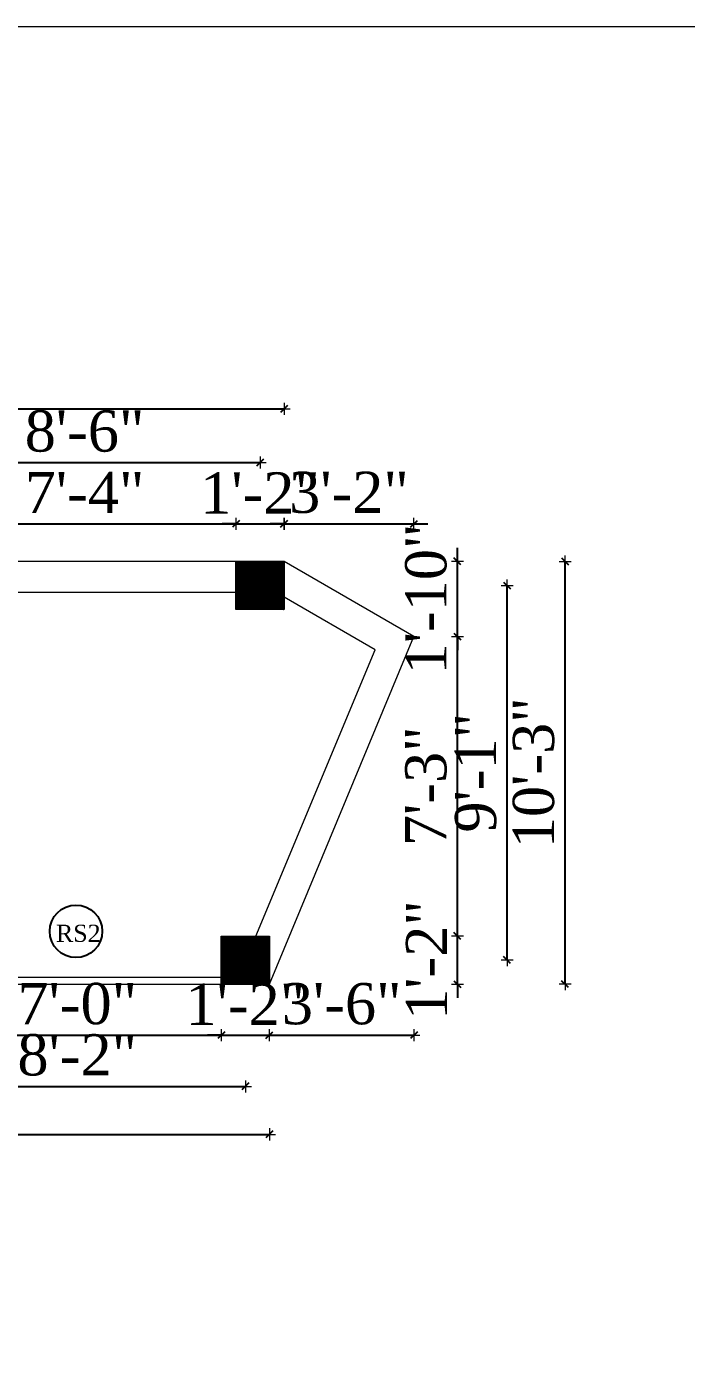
# Model space of a CAD drawing. Header units: inches. Extents: x 2 to 197762, y -33236 to 9.
# Drawn here: x 44683.2 to 44875.3, y -2831.4 to -2446.2 of the extents above; entities that cross this region are included whole.
import ezdxf

# ---------------------------------------------------------------- set-up
doc = ezdxf.new("R2010")
doc.units = ezdxf.units.IN
doc.header["$LTSCALE"] = 5
doc.header["$MEASUREMENT"] = 0
for name, color, linetype, lineweight in [('A-WALL', 7, 'Continuous', 9), ('Dimension', 7, 'Continuous', 18), ('ele1', 21, 'Continuous', 20)]:
    doc.layers.add(name, color=color, linetype=linetype, lineweight=lineweight)
doc.layers.add('dim line', color=7, linetype='Continuous', lineweight=15, true_color=0xfab2b2)
doc.layers.add('TEXT', color=6, linetype='Continuous')
doc.styles.add('ordinary', font='times.ttf')
doc.dimstyles.new('Copy of 96', dxfattribs={"dimtxt": 7, "dimasz": 4, "dimexe": 0.5, "dimexo": 0.5, "dimgap": 3, "dimtad": 1, "dimdec": 1, "dimzin": 11, "dimdsep": 46, "dimlunit": 4, "dimtxsty": 'ordinary', "dimblk": 'OBLIQUE', "dimcen": 0.09, "dimse1": 1, "dimse2": 1, "dimclrt": 6, "dimazin": 0, "dimtfac": 1, "dimtdec": 1, "dimtix": 1, "dimtmove": 2, "dimatfit": 3, "dimldrblk": 'leader', "dimfxl": 0.5, "dimfxlon": 1, "dimtolj": 1, "dimtzin": 0, "dimarcsym": 0})
pattern_1 = [(45, (18280.62599, 1062.78291), (-0.08838834765, 0.08838834765), [])]

# ---------------------------------------------------------------- blocks, each defined once
blk = doc.blocks.new('oblique')
at = {"color": 0, "lineweight": -2}
blk.add_line((0.25, 0.25), (-0.25, -0.25), dxfattribs=at)
at = {"layer": 'dim line', "lineweight": 9}
for p, q in [((-0.4375, 0), (0.4375, 0)), ((0, 0.4375), (0, -0.4375))]:
    blk.add_line(p, q, dxfattribs=at)
blk = doc.blocks.new('*D104')
at = {"layer": 'A-WALL', "color": 0, "lineweight": -2, "ltscale": 5, "transparency": 16777216}
blk.add_line((44656.01, -2739.69), (44739.88, -2739.69), dxfattribs=at)
at = {"layer": 'Defpoints', "color": 0, "ltscale": 5, "transparency": 16777216}
for p in [(44656.01, -2724.82), (44739.88, -2724.82), (44739.88, -2739.69)]:
    blk.add_point(p, dxfattribs=at)
at = {"layer": 'A-WALL', "color": 0, "lineweight": -2, "ltscale": 5, "transparency": 16777216, "xscale": 4, "yscale": 4, "zscale": 4, "rotation": 180}
blk.add_blockref('oblique', (44656.01, -2739.69), dxfattribs=at)
at = {"layer": 'A-WALL', "color": 0, "lineweight": -2, "ltscale": 5, "transparency": 16777216, "xscale": 4, "yscale": 4, "zscale": 4}
blk.add_blockref('oblique', (44739.88, -2739.69), dxfattribs=at)
at = {"layer": 'A-WALL', "color": 6, "ltscale": 5, "transparency": 16777216, "insert": (44697.95, -2730.57), "char_height": 12, "attachment_point": 5, "style": 'ordinary'}
blk.add_mtext('\\A1;7\'-0"', dxfattribs=at)
blk = doc.blocks.new('_OBLIQUE')
at = {"color": 0, "linetype": 'ByBlock'}
blk.add_line((-0.5, -0.5), (0.5, 0.5), dxfattribs=at)
blk = doc.blocks.new('leader')
at = {"layer": 'Dimension'}
for p, q in [((0, -4.328), (0, 4.328)), ((-4.424, 0), (4.424, 0))]:
    blk.add_line(p, q, dxfattribs=at)
blk = doc.blocks.new('*D105')
at = {"layer": 'A-WALL', "color": 0, "lineweight": -2, "ltscale": 5, "transparency": 16777216}
for p, q in [((44739.88, -2739.69), (44735.88, -2739.69)), ((44739.88, -2739.69), (44753.88, -2739.69)), ((44753.88, -2739.69), (44757.88, -2739.69))]:
    blk.add_line(p, q, dxfattribs=at)
at = {"layer": 'Defpoints', "color": 0, "ltscale": 5, "transparency": 16777216}
for p in [(44739.88, -2724.82), (44753.88, -2724.82), (44753.88, -2739.69)]:
    blk.add_point(p, dxfattribs=at)
at = {"layer": 'A-WALL', "color": 0, "lineweight": -2, "ltscale": 5, "transparency": 16777216, "xscale": 4, "yscale": 4, "zscale": 4}
blk.add_blockref('oblique', (44739.88, -2739.69), dxfattribs=at)
at = {"layer": 'A-WALL', "color": 0, "lineweight": -2, "ltscale": 5, "transparency": 16777216, "xscale": 4, "yscale": 4, "zscale": 4, "rotation": 180}
blk.add_blockref('oblique', (44753.88, -2739.69), dxfattribs=at)
at = {"layer": 'A-WALL', "color": 6, "ltscale": 5, "transparency": 16777216, "insert": (44746.88, -2730.69), "char_height": 12, "attachment_point": 5, "style": 'ordinary'}
blk.add_mtext('\\A1;1\'-2"', dxfattribs=at)
blk = doc.blocks.new('*D108')
at = {"layer": 'A-WALL', "color": 0, "lineweight": -2, "ltscale": 5, "transparency": 16777216}
blk.add_line((44649.01, -2754.59), (44746.88, -2754.59), dxfattribs=at)
at = {"layer": 'Defpoints', "color": 0, "ltscale": 5, "transparency": 16777216}
for p in [(44649.01, -2717.82), (44746.88, -2717.82), (44746.88, -2754.59)]:
    blk.add_point(p, dxfattribs=at)
at = {"layer": 'A-WALL', "color": 0, "lineweight": -2, "ltscale": 5, "transparency": 16777216, "xscale": 4, "yscale": 4, "zscale": 4, "rotation": 180}
blk.add_blockref('oblique', (44649.01, -2754.59), dxfattribs=at)
at = {"layer": 'A-WALL', "color": 0, "lineweight": -2, "ltscale": 5, "transparency": 16777216, "xscale": 4, "yscale": 4, "zscale": 4}
blk.add_blockref('oblique', (44746.88, -2754.59), dxfattribs=at)
at = {"layer": 'A-WALL', "color": 6, "ltscale": 5, "transparency": 16777216, "insert": (44697.95, -2745.48), "char_height": 12, "attachment_point": 5, "style": 'ordinary'}
blk.add_mtext('\\A1;8\'-2"', dxfattribs=at)
blk = doc.blocks.new('*D69')
at = {"layer": 'A-WALL', "color": 0, "lineweight": -2, "ltscale": 5, "transparency": 16777216}
blk.add_line((44401.01, -2768.53), (44753.88, -2768.53), dxfattribs=at)
at = {"layer": 'Defpoints', "color": 0, "ltscale": 5, "transparency": 16777216}
for p in [(44401.01, -2724.82), (44753.88, -2724.82), (44753.88, -2768.53)]:
    blk.add_point(p, dxfattribs=at)
at = {"layer": 'A-WALL', "color": 0, "lineweight": -2, "ltscale": 5, "transparency": 16777216, "xscale": 4, "yscale": 4, "zscale": 4, "rotation": 180}
blk.add_blockref('oblique', (44401.01, -2768.53), dxfattribs=at)
at = {"layer": 'A-WALL', "color": 0, "lineweight": -2, "ltscale": 5, "transparency": 16777216, "xscale": 4, "yscale": 4, "zscale": 4}
blk.add_blockref('oblique', (44753.88, -2768.53), dxfattribs=at)
at = {"layer": 'A-WALL', "color": 6, "ltscale": 5, "transparency": 16777216, "insert": (44577.45, -2759.41), "char_height": 12, "attachment_point": 5, "style": 'ordinary'}
blk.add_mtext('\\A1;29\'-5"', dxfattribs=at)
blk = doc.blocks.new('*D117')
at = {"layer": 'A-WALL', "color": 0, "lineweight": -2, "ltscale": 5, "transparency": 16777216}
blk.add_line((44656.01, -2590.89), (44744.14, -2590.89), dxfattribs=at)
at = {"layer": 'Defpoints', "color": 0, "ltscale": 5, "transparency": 16777216}
for p in [(44744.14, -2590.89), (44656.01, -2601.83), (44744.14, -2601.83)]:
    blk.add_point(p, dxfattribs=at)
at = {"layer": 'A-WALL', "color": 0, "lineweight": -2, "ltscale": 5, "transparency": 16777216, "xscale": 4, "yscale": 4, "zscale": 4, "rotation": 180}
blk.add_blockref('oblique', (44656.01, -2590.89), dxfattribs=at)
at = {"layer": 'A-WALL', "color": 0, "lineweight": -2, "ltscale": 5, "transparency": 16777216, "xscale": 4, "yscale": 4, "zscale": 4}
blk.add_blockref('oblique', (44744.14, -2590.89), dxfattribs=at)
at = {"layer": 'A-WALL', "color": 6, "ltscale": 5, "transparency": 16777216, "insert": (44700.08, -2581.77), "char_height": 12, "attachment_point": 5, "style": 'ordinary'}
blk.add_mtext('\\A1;7\'-4"', dxfattribs=at)
blk = doc.blocks.new('*D118')
at = {"layer": 'A-WALL', "color": 0, "lineweight": -2, "ltscale": 5, "transparency": 16777216}
for p, q in [((44744.14, -2590.89), (44740.14, -2590.89)), ((44744.14, -2590.89), (44758.14, -2590.89)), ((44758.14, -2590.89), (44762.14, -2590.89))]:
    blk.add_line(p, q, dxfattribs=at)
at = {"layer": 'Defpoints', "color": 0, "ltscale": 5, "transparency": 16777216}
for p in [(44758.14, -2590.89), (44744.14, -2601.83), (44758.14, -2601.83)]:
    blk.add_point(p, dxfattribs=at)
at = {"layer": 'A-WALL', "color": 0, "lineweight": -2, "ltscale": 5, "transparency": 16777216, "xscale": 4, "yscale": 4, "zscale": 4}
blk.add_blockref('oblique', (44744.14, -2590.89), dxfattribs=at)
at = {"layer": 'A-WALL', "color": 0, "lineweight": -2, "ltscale": 5, "transparency": 16777216, "xscale": 4, "yscale": 4, "zscale": 4, "rotation": 180}
blk.add_blockref('oblique', (44758.14, -2590.89), dxfattribs=at)
at = {"layer": 'A-WALL', "color": 6, "ltscale": 5, "transparency": 16777216, "insert": (44751.14, -2581.89), "char_height": 12, "attachment_point": 5, "style": 'ordinary'}
blk.add_mtext('\\A1;1\'-2"', dxfattribs=at)
blk = doc.blocks.new('*D119')
at = {"layer": 'A-WALL', "color": 0, "lineweight": -2, "ltscale": 5, "transparency": 16777216}
for p, q in [((44758.14, -2590.89), (44754.14, -2590.89)), ((44758.14, -2590.89), (44795.95, -2590.89)), ((44795.95, -2590.89), (44799.95, -2590.89))]:
    blk.add_line(p, q, dxfattribs=at)
at = {"layer": 'Defpoints', "color": 0, "ltscale": 5, "transparency": 16777216}
for p in [(44795.95, -2590.89), (44758.14, -2601.83), (44795.95, -2623.68)]:
    blk.add_point(p, dxfattribs=at)
at = {"layer": 'A-WALL', "color": 0, "lineweight": -2, "ltscale": 5, "transparency": 16777216, "xscale": 4, "yscale": 4, "zscale": 4}
blk.add_blockref('oblique', (44758.14, -2590.89), dxfattribs=at)
at = {"layer": 'A-WALL', "color": 0, "lineweight": -2, "ltscale": 5, "transparency": 16777216, "xscale": 4, "yscale": 4, "zscale": 4, "rotation": 180}
blk.add_blockref('oblique', (44795.95, -2590.89), dxfattribs=at)
at = {"layer": 'A-WALL', "color": 6, "ltscale": 5, "transparency": 16777216, "insert": (44777.04, -2581.79), "char_height": 12, "attachment_point": 5, "style": 'ordinary'}
blk.add_mtext('\\A1;3\'-2"', dxfattribs=at)
blk = doc.blocks.new('*D120')
at = {"layer": 'A-WALL', "color": 0, "lineweight": -2, "ltscale": 5, "transparency": 16777216}
blk.add_line((44753.88, -2739.69), (44795.95, -2739.69), dxfattribs=at)
at = {"layer": 'Defpoints', "color": 0, "ltscale": 5, "transparency": 16777216}
for p in [(44795.95, -2623.68), (44753.88, -2724.82), (44795.95, -2739.69)]:
    blk.add_point(p, dxfattribs=at)
at = {"layer": 'A-WALL', "color": 0, "lineweight": -2, "ltscale": 5, "transparency": 16777216, "xscale": 4, "yscale": 4, "zscale": 4, "rotation": 180}
blk.add_blockref('oblique', (44753.88, -2739.69), dxfattribs=at)
at = {"layer": 'A-WALL', "color": 0, "lineweight": -2, "ltscale": 5, "transparency": 16777216, "xscale": 4, "yscale": 4, "zscale": 4}
blk.add_blockref('oblique', (44795.95, -2739.69), dxfattribs=at)
at = {"layer": 'A-WALL', "color": 6, "ltscale": 5, "transparency": 16777216, "insert": (44774.92, -2730.59), "char_height": 12, "attachment_point": 5, "style": 'ordinary'}
blk.add_mtext('\\A1;3\'-6"', dxfattribs=at)
blk = doc.blocks.new('*D123')
at = {"layer": 'A-WALL', "color": 0, "lineweight": -2, "ltscale": 5, "transparency": 16777216}
blk.add_line((44649.01, -2573.07), (44751.14, -2573.07), dxfattribs=at)
at = {"layer": 'Defpoints', "color": 0, "ltscale": 5, "transparency": 16777216}
for p in [(44751.14, -2573.07), (44649.01, -2608.83), (44751.14, -2608.83)]:
    blk.add_point(p, dxfattribs=at)
at = {"layer": 'A-WALL', "color": 0, "lineweight": -2, "ltscale": 5, "transparency": 16777216, "xscale": 4, "yscale": 4, "zscale": 4, "rotation": 180}
blk.add_blockref('oblique', (44649.01, -2573.07), dxfattribs=at)
at = {"layer": 'A-WALL', "color": 0, "lineweight": -2, "ltscale": 5, "transparency": 16777216, "xscale": 4, "yscale": 4, "zscale": 4}
blk.add_blockref('oblique', (44751.14, -2573.07), dxfattribs=at)
at = {"layer": 'A-WALL', "color": 6, "ltscale": 5, "transparency": 16777216, "insert": (44700.08, -2563.96), "char_height": 12, "attachment_point": 5, "style": 'ordinary'}
blk.add_mtext('\\A1;8\'-6"', dxfattribs=at)
blk = doc.blocks.new('*D72')
at = {"layer": 'A-WALL', "color": 0, "lineweight": -2, "ltscale": 5, "transparency": 16777216}
blk.add_line((44399.97, -2557.47), (44758.14, -2557.47), dxfattribs=at)
at = {"layer": 'Defpoints', "color": 0, "ltscale": 5, "transparency": 16777216}
for p in [(44758.14, -2557.47), (44399.97, -2601.83), (44758.14, -2601.83)]:
    blk.add_point(p, dxfattribs=at)
at = {"layer": 'A-WALL', "color": 0, "lineweight": -2, "ltscale": 5, "transparency": 16777216, "xscale": 4, "yscale": 4, "zscale": 4, "rotation": 180}
blk.add_blockref('oblique', (44399.97, -2557.47), dxfattribs=at)
at = {"layer": 'A-WALL', "color": 0, "lineweight": -2, "ltscale": 5, "transparency": 16777216, "xscale": 4, "yscale": 4, "zscale": 4}
blk.add_blockref('oblique', (44758.14, -2557.47), dxfattribs=at)
at = {"layer": 'A-WALL', "color": 6, "ltscale": 5, "transparency": 16777216, "insert": (44579.05, -2548.35), "char_height": 12, "attachment_point": 5, "style": 'ordinary'}
blk.add_mtext('\\A1;29\'-10"', dxfattribs=at)
blk = doc.blocks.new('*D124')
at = {"layer": 'A-WALL', "color": 0, "lineweight": -2, "ltscale": 5, "transparency": 16777216}
for p, q in [((44808.59, -2710.82), (44808.59, -2706.82)), ((44808.59, -2724.82), (44808.59, -2710.82)), ((44808.59, -2724.82), (44808.59, -2728.82))]:
    blk.add_line(p, q, dxfattribs=at)
at = {"layer": 'Defpoints', "color": 0, "ltscale": 5, "transparency": 16777216}
for p in [(44753.88, -2710.82), (44808.59, -2710.82), (44753.88, -2724.82)]:
    blk.add_point(p, dxfattribs=at)
at = {"layer": 'A-WALL', "color": 0, "lineweight": -2, "ltscale": 5, "transparency": 16777216, "xscale": 4, "yscale": 4, "zscale": 4}
for p, rotation in [((44808.59, -2710.82), 270), ((44808.59, -2724.82), 90)]:
    blk.add_blockref('oblique', p, dxfattribs=dict(at, rotation=rotation))
at = {"layer": 'A-WALL', "color": 6, "ltscale": 5, "transparency": 16777216, "insert": (44799.59, -2717.82), "char_height": 12, "attachment_point": 5, "rotation": 90, "style": 'ordinary'}
blk.add_mtext('\\A1;1\'-2"', dxfattribs=at)
blk = doc.blocks.new('*D125')
at = {"layer": 'A-WALL', "color": 0, "lineweight": -2, "ltscale": 5, "transparency": 16777216}
blk.add_line((44808.59, -2710.82), (44808.59, -2623.68), dxfattribs=at)
at = {"layer": 'Defpoints', "color": 0, "ltscale": 5, "transparency": 16777216}
for p in [(44795.95, -2623.68), (44808.59, -2623.68), (44753.88, -2710.82)]:
    blk.add_point(p, dxfattribs=at)
at = {"layer": 'A-WALL', "color": 0, "lineweight": -2, "ltscale": 5, "transparency": 16777216, "xscale": 4, "yscale": 4, "zscale": 4}
for p, rotation in [((44808.59, -2623.68), 90), ((44808.59, -2710.82), 270)]:
    blk.add_blockref('oblique', p, dxfattribs=dict(at, rotation=rotation))
at = {"layer": 'A-WALL', "color": 6, "ltscale": 5, "transparency": 16777216, "insert": (44799.47, -2667.25), "char_height": 12, "attachment_point": 5, "rotation": 90, "style": 'ordinary'}
blk.add_mtext('\\A1;7\'-3"', dxfattribs=at)
blk = doc.blocks.new('*D126')
at = {"layer": 'A-WALL', "color": 0, "lineweight": -2, "ltscale": 5, "transparency": 16777216}
for p, q in [((44808.59, -2601.83), (44808.59, -2597.83)), ((44808.59, -2623.68), (44808.59, -2601.83)), ((44808.59, -2623.68), (44808.59, -2627.68))]:
    blk.add_line(p, q, dxfattribs=at)
at = {"layer": 'Defpoints', "color": 0, "ltscale": 5, "transparency": 16777216}
for p in [(44758.14, -2601.83), (44808.59, -2601.83), (44795.95, -2623.68)]:
    blk.add_point(p, dxfattribs=at)
at = {"layer": 'A-WALL', "color": 0, "lineweight": -2, "ltscale": 5, "transparency": 16777216, "xscale": 4, "yscale": 4, "zscale": 4}
for p, rotation in [((44808.59, -2601.83), 270), ((44808.59, -2623.68), 90)]:
    blk.add_blockref('oblique', p, dxfattribs=dict(at, rotation=rotation))
at = {"layer": 'A-WALL', "color": 6, "ltscale": 5, "transparency": 16777216, "insert": (44799.48, -2612.76), "char_height": 12, "attachment_point": 5, "rotation": 90, "style": 'ordinary'}
blk.add_mtext('\\A1;1\'-10"', dxfattribs=at)
blk = doc.blocks.new('*D73')
at = {"layer": 'A-WALL', "color": 0, "lineweight": -2, "ltscale": 5, "transparency": 16777216}
blk.add_line((44823.05, -2717.82), (44823.05, -2608.83), dxfattribs=at)
at = {"layer": 'Defpoints', "color": 0, "ltscale": 5, "transparency": 16777216}
for p in [(44751.14, -2608.83), (44823.05, -2608.83), (44746.88, -2717.82)]:
    blk.add_point(p, dxfattribs=at)
at = {"layer": 'A-WALL', "color": 0, "lineweight": -2, "ltscale": 5, "transparency": 16777216, "xscale": 4, "yscale": 4, "zscale": 4}
for p, rotation in [((44823.05, -2608.83), 90), ((44823.05, -2717.82), 270)]:
    blk.add_blockref('oblique', p, dxfattribs=dict(at, rotation=rotation))
at = {"layer": 'A-WALL', "color": 6, "ltscale": 5, "transparency": 16777216, "insert": (44813.93, -2663.32), "char_height": 12, "attachment_point": 5, "rotation": 90, "style": 'ordinary'}
blk.add_mtext('\\A1;9\'-1"', dxfattribs=at)
blk = doc.blocks.new('*D74')
at = {"layer": 'A-WALL', "color": 0, "lineweight": -2, "ltscale": 5, "transparency": 16777216}
blk.add_line((44839.91, -2724.82), (44839.91, -2601.83), dxfattribs=at)
at = {"layer": 'Defpoints', "color": 0, "ltscale": 5, "transparency": 16777216}
for p in [(44758.14, -2601.83), (44839.91, -2601.83), (44753.88, -2724.82)]:
    blk.add_point(p, dxfattribs=at)
at = {"layer": 'A-WALL', "color": 0, "lineweight": -2, "ltscale": 5, "transparency": 16777216, "xscale": 4, "yscale": 4, "zscale": 4}
for p, rotation in [((44839.91, -2601.83), 90), ((44839.91, -2724.82), 270)]:
    blk.add_blockref('oblique', p, dxfattribs=dict(at, rotation=rotation))
at = {"layer": 'A-WALL', "color": 6, "ltscale": 5, "transparency": 16777216, "insert": (44830.8, -2663.32), "char_height": 12, "attachment_point": 5, "rotation": 90, "style": 'ordinary'}
blk.add_mtext('\\A1;10\'-3"', dxfattribs=at)

msp = doc.modelspace()

# ---------------------------------------------------------------- hatches: boundary and pattern name
at = {"layer": 'A-WALL', "ltscale": 5}
h = msp.add_hatch(dxfattribs=at)
h.set_pattern_fill('ANSI31', color=256)
h.set_pattern_definition(pattern_1)
h.paths.add_polyline_path([(44758.14, -2601.83), (44744.14, -2601.83), (44744.14, -2615.83), (44758.14, -2615.83)])
h = msp.add_hatch(dxfattribs=at)
h.set_pattern_fill('ANSI31', color=256)
h.set_pattern_definition(pattern_1)
h.paths.add_polyline_path([(44753.88, -2710.82), (44739.88, -2710.82), (44739.88, -2724.82), (44753.88, -2724.82)])

# ---------------------------------------------------------------- linework, layer by layer
for p, q in [((44744.14, -2610.83), (44656.01, -2610.83)), ((44784.61, -2627.52), (44758.14, -2612.22)), ((44749.96, -2710.82), (44784.61, -2627.52)), ((44656.01, -2722.82), (44739.88, -2722.82))]:
    msp.add_line(p, q, dxfattribs=at)
msp.add_lwpolyline([(44400.42, -2654.83), (44401.01, -2724.82), (44753.88, -2724.82), (44795.95, -2623.68), (44758.14, -2601.83), (44399.97, -2601.83), (44400.09, -2615.83)], dxfattribs=at)
for points in [[(44744.14, -2601.83), (44758.14, -2601.83), (44758.14, -2615.83), (44744.14, -2615.83)], [(44739.88, -2710.82), (44753.88, -2710.82), (44753.88, -2724.82), (44739.88, -2724.82)]]:
    msp.add_lwpolyline(points, close=True, dxfattribs=at)
at = {"layer": 'ele1'}
msp.add_lwpolyline([(42351.65, -2446.17), (45436.61, -2446.17), (45436.61, -4601.5), (42351.65, -4601.5)], close=True, dxfattribs=at)
msp.add_lwpolyline([(42351.65, -2446.17), (45436.61, -2446.17), (45436.61, -4601.5), (42351.65, -4601.5)], close=True, dxfattribs=at)
at = {"layer": 'TEXT'}
msp.add_circle((44697.58, -2709.46), 7.64, dxfattribs=at)

# ---------------------------------------------------------------- texts
at = {"layer": 'TEXT', "style": 'ordinary'}
msp.add_text('RS2', height=5, rotation=0.0004, dxfattribs=at).set_placement((44691.74, -2712.53))

# ---------------------------------------------------------------- dimensions: what is measured, and where the dimension line sits
at = {"layer": 'A-WALL', "ltscale": 5}
for base, p1, p2, picture, middle in [((44758.14, -2557.47), (44399.97, -2601.83), (44758.14, -2601.83), '*D72', (44579.05, -2548.35)), ((44751.14, -2573.07), (44649.01, -2608.83), (44751.14, -2608.83), '*D123', (44700.08, -2563.96)), ((44744.14, -2590.89), (44656.01, -2601.83), (44744.14, -2601.83), '*D117', (44700.08, -2581.77)), ((44758.14, -2590.89), (44744.14, -2601.83), (44758.14, -2601.83), '*D118', (44751.14, -2581.89)), ((44795.95, -2590.89), (44758.14, -2601.83), (44795.95, -2623.68), '*D119', (44777.04, -2581.79)), ((44795.95, -2739.69), (44753.88, -2724.82), (44795.95, -2623.68), '*D120', (44774.92, -2730.59)), ((44746.88, -2754.59), (44649.01, -2717.82), (44746.88, -2717.82), '*D108', (44697.95, -2745.48)), ((44739.88, -2739.69), (44656.01, -2724.82), (44739.88, -2724.82), '*D104', (44697.95, -2730.57)), ((44753.88, -2739.69), (44739.88, -2724.82), (44753.88, -2724.82), '*D105', (44746.88, -2730.69)), ((44753.88, -2768.53), (44401.01, -2724.82), (44753.88, -2724.82), '*D69', (44577.45, -2759.41))]:
    dim = msp.add_linear_dim(base=base, p1=p1, p2=p2, dimstyle='Copy of 96', override={"dimtxt": 12, "dimdec": 0, "dimblk": 'oblique', "dimtdec": 0, "dimarcsym": 1}, dxfattribs=at)
    dim.commit()
    dim.dimension.update_dxf_attribs({"geometry": picture, "text_midpoint": middle})
for base, p1, p2, picture, middle in [((44808.59, -2601.83), (44795.95, -2623.68), (44758.14, -2601.83), '*D126', (44799.48, -2612.76)), ((44839.91, -2601.83), (44753.88, -2724.82), (44758.14, -2601.83), '*D74', (44830.8, -2663.32)), ((44823.05, -2608.83), (44746.88, -2717.82), (44751.14, -2608.83), '*D73', (44813.93, -2663.32)), ((44808.59, -2623.68), (44753.88, -2710.82), (44795.95, -2623.68), '*D125', (44799.47, -2667.25)), ((44808.59, -2710.82), (44753.88, -2724.82), (44753.88, -2710.82), '*D124', (44799.59, -2717.82))]:
    dim = msp.add_linear_dim(base=base, p1=p1, p2=p2, angle=90, dimstyle='Copy of 96', override={"dimtxt": 12, "dimdec": 0, "dimblk": 'oblique', "dimtdec": 0, "dimarcsym": 1}, dxfattribs=at)
    dim.commit()
    dim.dimension.update_dxf_attribs({"geometry": picture, "text_midpoint": middle})

doc.saveas('drawing.dxf')
